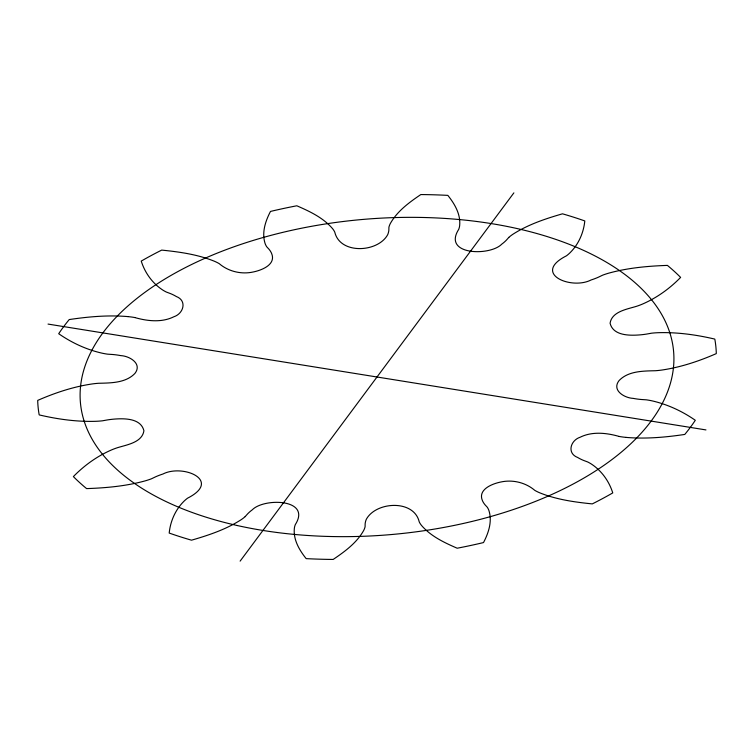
<?xml version="1.0" encoding="UTF-8"?>
<svg xmlns="http://www.w3.org/2000/svg" width="754" height="754" viewBox="0 0 754 754"><rect width="100%" height="100%" fill="white"/><g stroke="black" fill="none" stroke-linecap="round" stroke-linejoin="round"><path stroke-width="1.13" d="M240.121 561.136L513.879 192.864M245.201 516.575L247.614 513.87A49.33 26.211 -4.9 0 1 252.27 509.827C264.051 497.697 311.779 498.724 295.295 524.633A47.917 25.466 -4.9 0 0 294.324 528.611C293.259 539.807 299.404 550.213 306.171 558.629A340.224 180.8 -4.9 0 0 333.174 559.44C344.701 551.645 356.538 543.031 363.551 530.712A47.917 25.466 -4.9 0 0 365.087 526.744L365.143 523.87A49.33 26.211 -4.9 0 1 366.293 519.346C375.973 501.448 413.889 499.242 419.224 521.843A47.917 25.466 -4.9 0 0 421.524 525.453C430.873 536.32 444.266 542.607 457.178 548.215A340.224 180.8 -4.9 0 0 483.512 542.569C488.498 533.04 492.305 521.683 489.054 510.976A47.917 25.466 -4.9 0 0 487.301 507.254L485.02 504.794A49.33 26.211 -4.9 0 1 482.437 500.665C477.565 489.393 492.334 483.71 500.901 481.994C512.682 479.412 525.595 482.513 534.793 490.364A47.917 25.466 -4.9 0 0 539.921 492.89C556.565 499.591 574.548 502.107 592.295 503.898A340.224 180.8 -4.9 0 0 612.757 492.909C609.232 481.655 602.116 471.429 592.371 464.718A47.917 25.466 -4.9 0 0 587.668 461.957L583.502 460.392A49.33 26.211 -4.9 0 1 577.696 457.489C566.669 453.343 570.476 440.364 580.09 437.263C592.201 431.231 606.508 432.843 619.109 436.425M508.799 237.425L506.386 240.13A49.33 26.211 -4.9 0 1 501.73 244.173C489.949 256.303 442.221 255.276 458.705 229.367A47.917 25.466 -4.9 0 0 459.676 225.389C460.741 214.193 454.596 203.787 447.829 195.371A340.224 180.8 -4.9 0 0 420.826 194.56C409.299 202.355 397.462 210.969 390.449 223.288A47.917 25.466 -4.9 0 0 388.913 227.256L388.857 230.13A49.33 26.211 -4.9 0 1 387.707 234.654C378.027 252.552 340.111 254.758 334.776 232.157A47.917 25.466 -4.9 0 0 332.476 228.547C323.127 217.68 309.734 211.393 296.822 205.785A340.224 180.8 -4.9 0 0 270.488 211.431C265.502 220.96 261.695 232.317 264.946 243.024A47.917 25.466 -4.9 0 0 266.699 246.747L268.98 249.206A49.33 26.211 -4.9 0 1 271.563 253.335C276.435 264.607 261.666 270.29 253.099 272.006C241.318 274.588 228.405 271.487 219.207 263.636A47.917 25.466 -4.9 0 0 214.079 261.11C197.435 254.409 179.452 251.893 161.705 250.102A340.224 180.8 -4.9 0 0 141.243 261.091C144.768 272.345 151.884 282.571 161.629 289.282A47.917 25.466 -4.9 0 0 166.332 292.043L170.498 293.608A49.33 26.211 -4.9 0 1 176.304 296.511C187.331 300.658 183.524 313.636 173.91 316.737C161.799 322.769 147.492 321.157 134.891 317.575M127.973 316.605C108.369 314.918 88.633 316.68 69.217 319.564A340.224 180.8 -4.9 0 0 58.699 333.72C71.47 342.599 85.824 349.328 100.979 352.919A47.917 25.466 -4.9 0 0 107.69 354.173L112.921 354.521A49.33 26.211 -4.9 0 1 120.8 355.624C129.537 356.001 142.534 363.664 134.947 373.4C125.758 383.051 110.942 382.966 98.529 383.277A47.917 25.466 -4.9 0 0 91.168 384.097C72.686 386.934 54.797 392.919 37.7 400.393A340.224 180.8 -4.9 0 0 39.189 414.907C57.455 419.177 76.211 421.825 94.995 421.326A47.917 25.466 -4.9 0 0 102.384 420.817L107.643 419.884A49.33 26.211 -4.9 0 1 116.031 418.97C126.012 418.357 141.036 418.8 143.92 430.779C142.072 442.579 126.842 444.756 117.322 447.744A47.917 25.466 -4.9 0 0 110.979 450.166C96.861 456.368 84.137 465.567 73.383 476.594A340.224 180.8 -4.9 0 0 86.597 488.601C106.182 487.942 125.899 486.141 144.862 480.958A47.917 25.466 -4.9 0 0 151.479 478.781L155.71 476.754A49.33 26.211 -4.9 0 1 162.958 474.012C182.817 463.776 222.487 480.439 187.548 498.187A47.917 25.466 -4.9 0 0 183.486 501.74C175.23 510.072 170.357 521.457 169.198 533.059A340.224 180.8 -4.9 0 0 191.516 540.184C208.547 535.265 225.653 529.553 240.705 519.996A47.917 25.466 -4.9 0 0 245.229 516.584M626.027 437.395C645.631 439.082 665.367 437.32 684.783 434.436A340.224 180.8 -4.9 0 0 695.301 420.28C682.53 411.401 668.176 404.672 653.021 401.081A47.917 25.466 -4.9 0 0 646.31 399.827L641.079 399.479A49.33 26.211 -4.9 0 1 633.2 398.376C624.463 397.999 611.466 390.336 619.053 380.6C628.242 370.949 643.058 371.034 655.471 370.723A47.917 25.466 -4.9 0 0 662.832 369.903C681.314 367.066 699.203 361.081 716.3 353.607A340.224 180.8 -4.9 0 0 714.811 339.093C696.545 334.823 677.789 332.175 659.005 332.674A47.917 25.466 -4.9 0 0 651.616 333.183L646.357 334.116A49.33 26.211 -4.9 0 1 637.969 335.03C627.988 335.643 612.964 335.2 610.08 323.221C611.928 311.421 627.158 309.244 636.678 306.256A47.917 25.466 -4.9 0 0 643.021 303.834C657.139 297.632 669.863 288.433 680.617 277.406A340.224 180.8 -4.9 0 0 667.403 265.399C647.818 266.058 628.101 267.858 609.138 273.042A47.917 25.466 -4.9 0 0 602.521 275.219L598.29 277.246A49.33 26.211 -4.9 0 1 591.042 279.988C571.183 290.224 531.513 273.561 566.452 255.813A47.917 25.466 -4.9 0 0 570.514 252.26C578.77 243.928 583.643 232.543 584.802 220.941A340.224 180.8 -4.9 0 0 562.484 213.816C545.453 218.735 528.347 224.447 513.295 234.004A47.917 25.466 -4.9 0 0 508.771 237.416M48.039 324.079L705.961 429.921M127.963 316.623A47.917 25.466 -4.9 0 1 134.909 317.557M626.037 437.377A47.917 25.466 -4.9 0 1 619.091 436.443M237.397 525.557A297.698 158.199 -4.9 0 0 673.746 353.372A297.698 158.199 -4.9 0 0 219.857 252.072A297.698 158.199 -4.9 0 0 237.397 525.557"/></g></svg>
